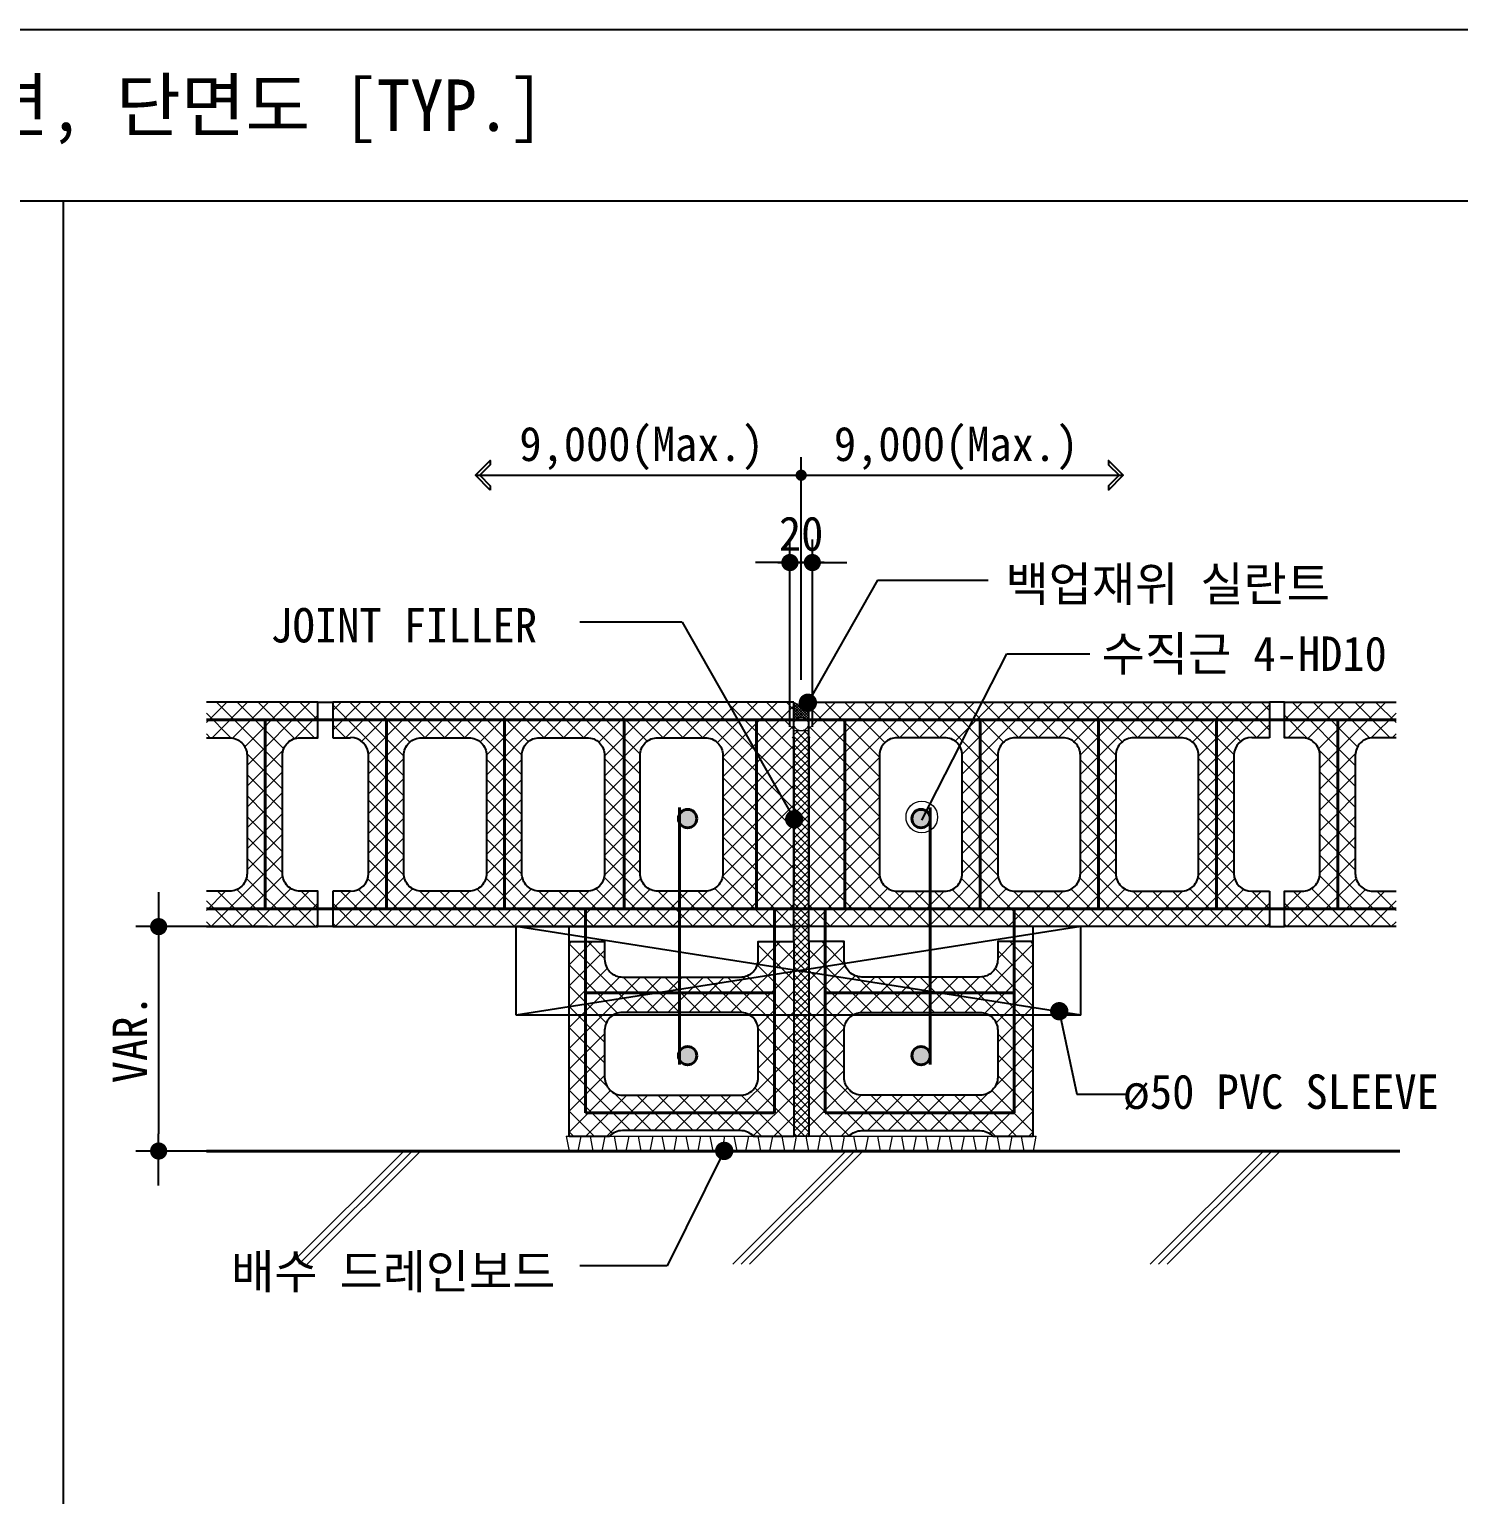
# Model space of a CAD drawing. Header units: millimetres. Extents: x 209 to 75467, y 6568 to 12199.
# Drawn here: x 26471 to 27718, y 8244 to 9523 of the extents above; entities that cross this region are included whole.
import ezdxf

# ---------------------------------------------------------------- set-up
doc = ezdxf.new("R2010")
doc.units = ezdxf.units.MM
doc.header["$MEASUREMENT"] = 0
doc.layers.get('0').update_dxf_attribs({"linetype": 'CONTINUOUS'})
for name, color, linetype, lineweight in [('A-CONC-LIN1', 2, 'CONTINUOUS', 40), ('A-DIMS', 7, 'CONTINUOUS', 25), ('A-ELEV-LIN2', 7, 'CONTINUOUS', 25), ('A-MKXS-LEAD', 7, 'CONTINUOUS', 25), ('A-MKXS-TEXT1', 3, 'CONTINUOUS', 25), ('A-WAXM-BLOC', 3, 'CONTINUOUS', 25), ('A-XXXX-DRBD', 9, 'CONTINUOUS', 20), ('A-XXXX-HATC', 8, 'CONTINUOUS', 18), ('A-XXXX-TABL', 7, 'CONTINUOUS', 25), ('S-RBAR', 2, 'CONTINUOUS', 40)]:
    doc.layers.add(name, color=color, linetype=linetype, lineweight=lineweight)
doc.styles.add('HY울릉도L', font='H2GTRE.TTF')
doc.styles.add('돋움체', font='')
doc.styles.get('돋움체').set_extended_font_data('DotumChe')
doc.dimstyles.new('CDIM', dxfattribs={"dimtxt": 3, "dimasz": 1.5, "dimexe": 2, "dimexo": 1, "dimgap": 1, "dimtad": 1, "dimdec": 0, "dimrnd": 0.5, "dimzin": 0, "dimdsep": 32, "dimlunit": 6, "dimtxsty": 'HY울릉도L', "dimblk1": '_CIDOT', "dimblk2": '_CIDOT', "dimsah": 1, "dimcen": 5.5, "dimclrd": 2, "dimclre": 2, "dimclrt": 7, "dimadec": 0, "dimazin": 0, "dimtfac": 1, "dimtdec": 0, "dimtix": 1, "dimtmove": 2, "dimatfit": 1, "dimldrblk": '_CIDOT', "dimfxl": 1, "dimtolj": 1, "dimtzin": 0, "dimlwd": -1, "dimarcsym": 0})

# ---------------------------------------------------------------- blocks, each defined once
blk = doc.blocks.new('*X16')
at = {"color": 0}
for p, q in [((1021.84, 340.37), (1025.6, 344.12)), ((1021.84, 343.02), (1022.94, 344.12)), ((1031.32, 334.28), (1021.84, 343.76)), ((1023.51, 339.38), (1028.25, 344.12)), ((1031.32, 336.93), (1024.13, 344.12)), ((1025.66, 338.89), (1030.9, 344.12)), ((1026.58, 334.5), (1036.2, 344.12)), ((1026.58, 337.15), (1033.55, 344.12)), ((1032.11, 338.79), (1026.78, 344.12)), ((1034.17, 339.38), (1029.43, 344.12)), ((1036.82, 339.38), (1032.08, 344.12)), ((1034.12, 339.38), (1038.85, 344.12)), ((1039.47, 339.38), (1034.74, 344.12)), ((1036.77, 339.38), (1041.51, 344.12)), ((1047.11, 334.4), (1037.39, 344.12)), ((1039.42, 339.38), (1044.16, 344.12)), ((1047.11, 337.06), (1040.04, 344.12)), ((1041.52, 338.83), (1046.81, 344.12)), ((1042.37, 334.38), (1052.11, 344.12)), ((1042.37, 337.03), (1049.46, 344.12)), ((1047.97, 338.84), (1042.69, 344.12)), ((1050.08, 339.38), (1045.34, 344.12)), ((1052.73, 339.38), (1047.99, 344.12)), ((1050.03, 339.38), (1054.76, 344.12)), ((1055.38, 339.38), (1050.65, 344.12)), ((1052.68, 339.38), (1057.42, 344.12)), ((1062.9, 334.52), (1053.3, 344.12)), ((1055.33, 339.38), (1060.07, 344.12)), ((1062.9, 337.17), (1055.95, 344.12)), ((1057.37, 338.78), (1062.72, 344.12)), ((1058.16, 336.91), (1065.37, 344.12)), ((1058.16, 334.26), (1068.02, 344.12)), ((1063.83, 338.9), (1058.6, 344.12)), ((1065.99, 339.38), (1061.25, 344.12)), ((1068.64, 339.38), (1063.9, 344.12)), ((1065.94, 339.38), (1070.67, 344.12)), ((1071.29, 339.38), (1066.56, 344.12)), ((1068.59, 339.38), (1073.33, 344.12)), ((1083.42, 329.91), (1069.21, 344.12)), ((1071.24, 339.38), (1075.98, 344.12)), ((1083.42, 332.56), (1071.86, 344.12)), ((1073.23, 338.72), (1078.63, 344.12)), ((1073.95, 336.79), (1081.28, 344.12)), ((1073.95, 334.14), (1083.42, 343.61)), ((1083.42, 335.21), (1074.51, 344.12)), ((1083.42, 337.86), (1077.16, 344.12)), ((1083.42, 340.51), (1079.81, 344.12)), ((1083.42, 343.17), (1082.47, 344.12)), ((1023.56, 339.38), (1021.84, 341.11)), ((1073.95, 331.49), (1083.42, 340.96)), ((1073.95, 328.83), (1083.42, 338.31)), ((1026.58, 331.85), (1031.32, 336.58)), ((1031.32, 331.63), (1026.58, 336.37)), ((1047.11, 331.75), (1042.37, 336.49)), ((1042.37, 331.73), (1047.11, 336.46)), ((1062.9, 331.87), (1058.16, 336.61)), ((1058.16, 331.61), (1062.9, 336.34)), ((1083.42, 327.26), (1073.95, 336.73)), ((1073.95, 326.18), (1083.42, 335.66)), ((1026.58, 329.2), (1031.32, 333.93)), ((1031.32, 328.98), (1026.58, 333.72)), ((1047.11, 329.1), (1042.37, 333.84)), ((1042.37, 329.08), (1047.11, 333.81)), ((1062.9, 329.22), (1058.16, 333.96)), ((1058.16, 328.95), (1062.9, 333.69)), ((1083.42, 324.6), (1073.95, 334.08)), ((1073.95, 323.53), (1083.42, 333)), ((1026.58, 326.54), (1031.32, 331.28)), ((1031.32, 326.33), (1026.58, 331.07)), ((1047.11, 326.45), (1042.37, 331.19)), ((1042.37, 326.42), (1047.11, 331.16)), ((1062.9, 326.57), (1058.16, 331.31)), ((1058.16, 326.3), (1062.9, 331.04)), ((1083.42, 321.95), (1073.95, 331.43)), ((1073.92, 320.85), (1083.42, 330.35)), ((1026.58, 323.89), (1031.32, 328.63)), ((1031.32, 323.68), (1026.58, 328.41)), ((1047.11, 323.8), (1042.37, 328.53)), ((1042.37, 323.77), (1047.11, 328.51)), ((1062.9, 323.92), (1058.16, 328.65)), ((1058.16, 323.65), (1062.9, 328.39)), ((1069.84, 314.12), (1083.42, 327.7)), ((1083.42, 319.3), (1073.95, 328.77)), ((1026.58, 321.24), (1031.32, 325.98)), ((1031.33, 321.02), (1026.58, 325.76)), ((1047.11, 321.14), (1042.37, 325.88)), ((1042.37, 321.12), (1047.11, 325.86)), ((1058.15, 320.99), (1062.9, 325.74)), ((1062.9, 321.27), (1058.16, 326)), ((1083.42, 316.65), (1073.95, 326.12)), ((1022.11, 314.12), (1031.32, 323.33)), ((1038.02, 314.12), (1047.11, 323.21)), ((1051.48, 314.12), (1042.37, 323.23)), ((1067.39, 314.12), (1058.16, 323.35)), ((1072.49, 314.12), (1083.42, 325.05)), ((1083.3, 314.12), (1073.95, 323.47)), ((1035.57, 314.12), (1026.58, 323.11)), ((1053.93, 314.12), (1062.9, 323.09)), ((1075.15, 314.12), (1083.42, 322.4)), ((1024.76, 314.12), (1031.37, 320.73)), ((1032.92, 314.12), (1026.48, 320.56)), ((1040.67, 314.12), (1047.18, 320.63)), ((1048.83, 314.12), (1042.3, 320.65)), ((1056.58, 314.12), (1063, 320.54)), ((1064.74, 314.12), (1058.11, 320.75)), ((1080.65, 314.12), (1073.92, 320.85)), ((1077.8, 314.12), (1083.42, 319.75)), ((1021.84, 316.5), (1024.2, 318.86)), ((1027.61, 314.12), (1022.88, 318.86)), ((1030.27, 314.12), (1025.28, 319.11)), ((1027.42, 314.12), (1032.48, 319.19)), ((1030.07, 314.12), (1034.8, 318.86)), ((1032.72, 314.12), (1037.46, 318.86)), ((1038.22, 314.12), (1033.47, 318.87)), ((1035.37, 314.12), (1040.11, 318.86)), ((1040.87, 314.12), (1036.13, 318.86)), ((1043.52, 314.12), (1038.79, 318.86)), ((1046.17, 314.12), (1041.14, 319.15)), ((1043.33, 314.12), (1048.35, 319.14)), ((1045.98, 314.12), (1050.71, 318.86)), ((1048.63, 314.12), (1053.37, 318.86)), ((1054.13, 314.12), (1049.39, 318.86)), ((1051.28, 314.12), (1056.03, 318.87)), ((1056.78, 314.12), (1052.04, 318.86)), ((1059.43, 314.12), (1054.7, 318.86)), ((1062.08, 314.12), (1057.01, 319.2)), ((1059.24, 314.12), (1064.22, 319.1)), ((1061.89, 314.12), (1066.62, 318.86)), ((1064.54, 314.12), (1069.28, 318.86)), ((1070.04, 314.12), (1065.3, 318.86)), ((1067.19, 314.12), (1071.96, 318.89)), ((1072.69, 314.12), (1067.95, 318.86)), ((1075.34, 314.12), (1070.61, 318.86)), ((1077.99, 314.12), (1072.87, 319.24)), ((1024.96, 314.12), (1021.84, 317.24)), ((1080.45, 314.12), (1083.42, 317.09)), ((1022.31, 314.12), (1021.84, 314.59)), ((1083.1, 314.12), (1083.42, 314.44))]:
    blk.add_line(p, q, dxfattribs=at)
blk = doc.blocks.new('*X15')
at = {"color": 0}
for p, q in [((1083.339, 345.12), (1084.186, 345.966)), ((1083.339, 345.65), (1083.655, 345.966)), ((1083.339, 344.589), (1084.339, 345.589)), ((1083.339, 344.059), (1084.339, 345.059)), ((1083.339, 343.529), (1084.339, 344.529)), ((1083.339, 342.998), (1084.339, 343.998)), ((1083.339, 342.468), (1084.339, 343.468)), ((1083.339, 341.938), (1084.339, 342.938)), ((1083.339, 341.407), (1084.339, 342.407)), ((1083.339, 340.877), (1084.339, 341.877)), ((1083.339, 340.347), (1084.339, 341.347)), ((1083.339, 339.816), (1084.339, 340.816)), ((1083.339, 339.286), (1084.339, 340.286)), ((1083.339, 338.756), (1084.339, 339.756)), ((1083.339, 338.225), (1084.339, 339.225)), ((1083.339, 337.695), (1084.339, 338.695)), ((1083.339, 337.165), (1084.339, 338.165)), ((1083.339, 336.634), (1084.339, 337.634)), ((1083.339, 336.104), (1084.339, 337.104)), ((1083.339, 335.574), (1084.339, 336.574)), ((1083.339, 335.043), (1084.339, 336.043)), ((1083.339, 334.513), (1084.339, 335.513)), ((1083.339, 333.983), (1084.339, 334.983)), ((1083.339, 333.452), (1084.339, 334.452)), ((1083.339, 332.922), (1084.339, 333.922)), ((1083.339, 332.392), (1084.339, 333.392)), ((1083.339, 331.861), (1084.339, 332.861)), ((1083.339, 331.331), (1084.339, 332.331)), ((1083.339, 330.801), (1084.339, 331.801)), ((1083.339, 330.27), (1084.339, 331.27)), ((1083.339, 329.74), (1084.339, 330.74)), ((1083.339, 329.21), (1084.339, 330.21)), ((1083.339, 328.679), (1084.339, 329.679)), ((1083.339, 328.149), (1084.339, 329.149)), ((1083.339, 327.619), (1084.339, 328.619)), ((1083.339, 327.088), (1084.339, 328.088)), ((1083.339, 326.558), (1084.339, 327.558)), ((1083.339, 326.028), (1084.339, 327.028)), ((1083.339, 325.498), (1084.339, 326.498)), ((1083.339, 324.967), (1084.339, 325.967)), ((1083.339, 324.437), (1084.339, 325.437)), ((1083.339, 323.907), (1084.339, 324.907)), ((1083.339, 323.376), (1084.339, 324.376)), ((1083.339, 322.846), (1084.339, 323.846)), ((1083.339, 322.316), (1084.339, 323.316)), ((1083.339, 321.785), (1084.339, 322.785)), ((1083.339, 321.255), (1084.339, 322.255)), ((1083.339, 320.725), (1084.339, 321.725)), ((1083.339, 320.194), (1084.339, 321.194)), ((1083.339, 319.664), (1084.339, 320.664)), ((1083.339, 319.134), (1084.339, 320.134)), ((1083.594, 318.858), (1084.339, 319.603)), ((1084.124, 318.858), (1084.339, 319.073))]:
    blk.add_line(p, q, dxfattribs=at)
blk = doc.blocks.new('*X12')
at = {"color": 0}
for p, q in [((876.151, -49.805), (876.171, -49.785)), ((876.151, -49.982), (876.29, -49.843)), ((876.151, -50.689), (876.987, -49.853)), ((876.151, -50.866), (877.151, -49.866)), ((876.151, -50.159), (876.424, -49.886)), ((877.151, -50.897), (876.151, -49.897)), ((876.151, -50.512), (876.755, -49.908)), ((876.151, -50.335), (876.575, -49.911)), ((877.151, -50.72), (876.264, -49.833)), ((877.151, -50.543), (876.514, -49.906)), ((877.151, -50.367), (876.696, -49.912)), ((877.151, -50.19), (876.853, -49.892)), ((877.151, -50.013), (876.99, -49.852)), ((877.151, -49.836), (877.111, -49.796)), ((876.151, -51.043), (877.151, -50.043)), ((876.998, -50.92), (876.151, -50.074)), ((876.703, -50.803), (876.151, -50.25)), ((876.535, -50.811), (876.151, -50.427)), ((876.405, -50.857), (876.151, -50.604)), ((876.297, -50.926), (876.151, -50.781)), ((876.564, -50.807), (877.151, -50.219)), ((876.741, -50.806), (877.151, -50.396)), ((876.878, -50.846), (877.151, -50.573)), ((876.988, -50.913), (877.151, -50.75)), ((877.075, -51.003), (877.151, -50.926)), ((876.218, -51.024), (876.151, -50.958)), ((876.167, -51.15), (876.151, -51.134)), ((876.151, -51.219), (876.154, -51.217)), ((877.151, -51.074), (877.032, -50.954)), ((877.129, -51.126), (877.151, -51.103))]:
    blk.add_line(p, q, dxfattribs=at)
blk = doc.blocks.new('_CIDOT')
at = {"color": 0, "linetype": 'ByBlock'}
blk.add_line((2, 0), (-1, 0), dxfattribs=at)
at = {"color": 0, "linetype": 'ByBlock', "const_width": 0.5}
blk.add_lwpolyline([(-0.25, 0, 1), (0.25, 0, 1)], format="xyb", close=True, dxfattribs=at)
blk = doc.blocks.new('*D433')
at = {"layer": 'A-DIMS', "lineweight": -2, "transparency": 16777216}
for p, q in [((27134.4, 8914), (27134.4, 9077.2)), ((27154, 8914), (27154, 9077.2))]:
    blk.add_line(p, q, dxfattribs=at)
at = {"layer": 'A-DIMS', "transparency": 16777216}
for p, q in [((27119.4, 9057.2), (27104.4, 9057.2)), ((27134.4, 9057.2), (27154, 9057.2)), ((27169, 9057.2), (27184, 9057.2))]:
    blk.add_line(p, q, dxfattribs=at)
at = {"layer": 'A-DIMS', "transparency": 16777216, "xscale": 15, "yscale": 15, "zscale": 15}
blk.add_blockref('_CIDOT', (27134.4, 9057.2), dxfattribs=at)
at = {"layer": 'A-DIMS', "transparency": 16777216, "xscale": 15, "yscale": 15, "zscale": 15, "rotation": 180}
blk.add_blockref('_CIDOT', (27154, 9057.2), dxfattribs=at)
at = {"layer": 'A-DIMS', "color": 3, "transparency": 16777216, "insert": (27144.2, 9082.2), "char_height": 30, "attachment_point": 5, "style": '돋움체'}
blk.add_mtext('\\A1;20', dxfattribs=at)
blk = doc.blocks.new('*D435')
at = {"layer": 'A-DIMS', "lineweight": -2, "transparency": 16777216}
for p, q in [((26678.8, 8739.5), (26563.7, 8739.5)), ((26679.5, 8543.7), (26563.7, 8543.7))]:
    blk.add_line(p, q, dxfattribs=at)
at = {"layer": 'A-DIMS', "transparency": 16777216}
blk.add_line((26583.7, 8724.5), (26583.7, 8558.7), dxfattribs=at)
at = {"layer": 'A-DIMS', "transparency": 16777216, "xscale": 15, "yscale": 15, "zscale": 15}
for p, rotation in [((26583.7, 8739.5), 90), ((26583.7, 8543.7), 270)]:
    blk.add_blockref('_CIDOT', p, dxfattribs=dict(at, rotation=rotation))
at = {"layer": 'A-DIMS', "color": 3, "transparency": 16777216, "insert": (26558.7, 8641.6), "char_height": 30, "attachment_point": 5, "rotation": 90, "style": '돋움체'}
blk.add_mtext('\\A1;VAR.', dxfattribs=at)

msp = doc.modelspace()

# ---------------------------------------------------------------- hatches: boundary and pattern name
at = {"layer": 'S-RBAR', "ltscale": 0.01}
h = msp.add_hatch(color=256, dxfattribs=at)
edge = h.paths.add_edge_path()
edge.add_arc((27045.2, 8833.8), 8, 0, 360)
h = msp.add_hatch(color=256, dxfattribs=at)
edge = h.paths.add_edge_path()
edge.add_arc((27248.8, 8833.8), 8, 0, 360)
h = msp.add_hatch(color=256, dxfattribs=at)
edge = h.paths.add_edge_path()
edge.add_arc((27045.2, 8626.9), 8, 0, 360)
h = msp.add_hatch(color=256, dxfattribs=at)
edge = h.paths.add_edge_path()
edge.add_arc((27248.8, 8626.9), 8, 0, 360)

# ---------------------------------------------------------------- linework, layer by layer
at = {"layer": 'A-CONC-LIN1'}
msp.add_line((26625.3, 8543.7), (27666.5, 8543.7), dxfattribs=at)
at = {"layer": 'A-DIMS'}
for p, q in [((27144.2, 8954.9), (27144.2, 9149.2)), ((26860.1, 9133.4), (27425.3, 9133.4))]:
    msp.add_line(p, q, dxfattribs=at)
for points in [[(26872.9, 9120.5), (26860.1, 9133.4), (26872.9, 9146.2), (26872.9, 9142.5), (26863.8, 9133.4), (26872.9, 9124.2)], [(27412.5, 9120.5), (27425.3, 9133.4), (27412.5, 9146.2), (27412.5, 9142.5), (27421.6, 9133.4), (27412.5, 9124.2)]]:
    msp.add_lwpolyline(points, close=True, dxfattribs=at)
at = {"layer": 'A-DIMS', "const_width": 4.9}
msp.add_lwpolyline([(27141.8, 9133.4, 1), (27146.7, 9133.4, 1)], format="xyb", close=True, dxfattribs=at)
at = {"layer": 'A-ELEV-LIN2'}
for p, q in [((26895.5, 8662.2), (26895.5, 8739.5)), ((27388.1, 8662.2), (26895.5, 8739.5)), ((27388.1, 8739.5), (26895.5, 8662.2)), ((27388.1, 8662.2), (27388.1, 8739.5)), ((27388.1, 8662.2), (26895.5, 8662.2))]:
    msp.add_line(p, q, dxfattribs=at)
at = {"layer": 'A-MKXS-LEAD'}
for p, q in [((27210.7, 9041.8), (27150.1, 8934.9)), ((27210.7, 9041.8), (27307.4, 9041.8)), ((27040.5, 9005.3), (26951.1, 9005.3)), ((27040.5, 9005.3), (27138.2, 8833.2)), ((27249.4, 8832.4), (27323.8, 8977.7)), ((27323.8, 8977.7), (27396, 8977.7)), ((27369.4, 8665.7), (27384.7, 8593.4)), ((27384.7, 8593.4), (27430, 8593.4)), ((27077.1, 8543.8), (27027.3, 8443.4)), ((27027.3, 8443.4), (26951.1, 8443.4))]:
    msp.add_line(p, q, dxfattribs=at)
at = {"layer": 'A-MKXS-LEAD', "const_width": 8}
for points in [[(27146.1, 8934.9, 1), (27154.1, 8934.9, 1)], [(27134.2, 8833.2, 1), (27142.2, 8833.2, 1)], [(27365.4, 8665.7, 1), (27373.4, 8665.7, 1)], [(27073.1, 8543.8, 1), (27081.1, 8543.8, 1)]]:
    msp.add_lwpolyline(points, format="xyb", close=True, dxfattribs=at)
at = {"layer": 'A-WAXM-BLOC'}
for p, q in [((26722.7, 8935.4), (26735.7, 8935.4)), ((26735.7, 8935.4), (26735.7, 8904.4)), ((27137.7, 8935.4), (26735.7, 8935.4)), ((27137.7, 8904.4), (27137.7, 8935.4)), ((27150.8, 8904.4), (27150.8, 8935.4)), ((27150.8, 8935.4), (27552.8, 8935.4)), ((27552.8, 8935.4), (27552.8, 8904.4)), ((27565.8, 8935.4), (27552.8, 8935.4)), ((26735.7, 8904.4), (26751.2, 8904.4)), ((27137.7, 8770.4), (27137.7, 8904.4)), ((27137.7, 8904.4), (27137.7, 8770.4)), ((27150.8, 8770.4), (27150.8, 8904.4)), ((27150.8, 8904.4), (27150.8, 8770.4)), ((27552.8, 8904.4), (27537.3, 8904.4)), ((26766.6, 8889), (26766.6, 8785.9)), ((27521.8, 8889), (27521.8, 8785.9)), ((26751.2, 8770.4), (26735.7, 8770.4)), ((26735.7, 8770.4), (26735.7, 8739.5)), ((27137.7, 8739.5), (27137.7, 8770.4)), ((27150.8, 8739.5), (27150.8, 8770.4)), ((27537.3, 8770.4), (27552.8, 8770.4)), ((27552.8, 8770.4), (27552.8, 8739.5)), ((26735.7, 8739.5), (26722.7, 8739.5)), ((26735.7, 8739.5), (27137.7, 8739.5)), ((27388.1, 8739.5), (26895.5, 8739.5)), ((26941.9, 8726.5), (26941.9, 8739.5)), ((27137.7, 8726.5), (27137.7, 8739.5)), ((27552.8, 8739.5), (27150.8, 8739.5)), ((27150.8, 8726.5), (27150.8, 8739.5)), ((27346.6, 8726.5), (27346.6, 8739.5)), ((27552.8, 8739.5), (27565.8, 8739.5))]:
    msp.add_line(p, q, dxfattribs=at)
for points in [[(26625.3, 8739.5), (26722.7, 8739.5), (26722.7, 8770.4), (26707.2, 8770.4, -0.414214), (26691.7, 8785.9), (26691.7, 8889, -0.414214), (26707.2, 8904.4), (26722.7, 8904.4), (26722.7, 8935.4)], [(27663.2, 8739.5), (27565.8, 8739.5), (27565.8, 8770.4), (27581.3, 8770.4, 0.414214), (27596.7, 8785.9), (27596.7, 8889, 0.414214), (27581.3, 8904.4), (27565.8, 8904.4), (27565.8, 8935.4)], [(26625.3, 8904.4), (26645.4, 8904.4, -0.414214), (26660.8, 8889), (26660.8, 8785.9, -0.414214), (26645.4, 8770.4), (26625.3, 8770.4, -0.414214)], [(27663.2, 8904.4), (27643.1, 8904.4, 0.414214), (27627.7, 8889), (27627.7, 8785.9, 0.414214), (27643.1, 8770.4), (27663.2, 8770.4, 0.414214)], [(26941.9, 8556.7), (26941.9, 8726.5), (26972.8, 8726.5), (26972.8, 8711, 0.414214), (26988.3, 8695.5), (27091.3, 8695.5, 0.414214), (27106.8, 8711), (27106.8, 8726.5), (27137.7, 8726.5)], [(27346.6, 8556.7), (27346.6, 8726.5), (27315.7, 8726.5), (27315.7, 8711, -0.414214), (27300.2, 8695.5), (27197.2, 8695.5, -0.414214), (27181.7, 8711), (27181.7, 8726.5), (27150.8, 8726.5)], [(27102.5, 8556.7, 0.205533), (27091.3, 8561.5), (26988.3, 8561.5, 0.205533), (26977, 8556.7)], [(27185.9, 8556.7, -0.205533), (27197.2, 8561.5), (27300.2, 8561.5, -0.205533), (27311.4, 8556.7)]]:
    msp.add_lwpolyline(points, format="xyb", dxfattribs=at)
for points in [[(26722.7, 8935.4), (26625.3, 8935.4)], [(27137.7, 8904.4), (27137.7, 8935.4)], [(27150.8, 8904.4), (27150.8, 8935.4)], [(27150.8, 8904.4), (27150.8, 8935.4)], [(27565.8, 8935.4), (27663.2, 8935.4)], [(27137.7, 8726.5), (27137.7, 8556.7)], [(27150.8, 8726.5), (27150.8, 8556.7)], [(26941.9, 8556.7), (26977, 8556.7)], [(27102.5, 8556.7), (27137.7, 8556.7)], [(27150.8, 8556.7), (27186.1, 8556.9)], [(27311.4, 8556.7), (27346.6, 8556.7)]]:
    msp.add_lwpolyline(points, dxfattribs=at)
for points in [[(26813, 8770.4, -0.414214), (26797.6, 8785.9), (26797.6, 8889, -0.414214), (26813, 8904.4), (26854.3, 8904.4, -0.414214), (26869.7, 8889), (26869.7, 8785.9, -0.414214), (26854.3, 8770.4)], [(26916.1, 8770.4, -0.414214), (26900.6, 8785.9), (26900.6, 8889, -0.414214), (26916.1, 8904.4), (26957.3, 8904.4, -0.414214), (26972.8, 8889), (26972.8, 8785.9, -0.414214), (26957.3, 8770.4)], [(27019.2, 8770.4, -0.414214), (27003.7, 8785.9), (27003.7, 8889, -0.414214), (27019.2, 8904.4), (27060.4, 8904.4, -0.414214), (27075.9, 8889), (27075.9, 8785.9, -0.414214), (27060.4, 8770.4)], [(27269.3, 8770.4, 0.414214), (27284.8, 8785.9), (27284.8, 8889, 0.414214), (27269.3, 8904.4), (27228.1, 8904.4, 0.414214), (27212.6, 8889), (27212.6, 8785.9, 0.414214), (27228.1, 8770.4)], [(27372.4, 8770.4, 0.414214), (27387.8, 8785.9), (27387.8, 8889, 0.414214), (27372.4, 8904.4), (27331.1, 8904.4, 0.414214), (27315.7, 8889), (27315.7, 8785.9, 0.414214), (27331.1, 8770.4)], [(27475.5, 8770.4, 0.414214), (27490.9, 8785.9), (27490.9, 8889, 0.414214), (27475.5, 8904.4), (27434.2, 8904.4, 0.414214), (27418.8, 8889), (27418.8, 8785.9, 0.414214), (27434.2, 8770.4)], [(26972.8, 8607.9, 0.414214), (26988.3, 8592.5), (27091.3, 8592.5, 0.414214), (27106.8, 8607.9), (27106.8, 8649.2, 0.414214), (27091.3, 8664.6), (26988.3, 8664.6, 0.414214), (26972.8, 8649.2)], [(27315.7, 8607.9, -0.414214), (27300.2, 8592.5), (27197.2, 8592.5, -0.414214), (27181.7, 8607.9), (27181.7, 8649.2, -0.414214), (27197.2, 8664.6), (27300.2, 8664.6, -0.414214), (27315.7, 8649.2)]]:
    msp.add_lwpolyline(points, format="xyb", close=True, dxfattribs=at)
for centre, start, end in [((26751.2, 8889), 0, 90), ((27537.3, 8889), 90, 180), ((26751.2, 8785.9), 270, 0), ((27537.3, 8785.9), 180, 270)]:
    msp.add_arc(centre, 15.5, start, end, dxfattribs=at)
at = {"layer": 'A-XXXX-DRBD'}
msp.add_line((26939.3, 8556.7), (27349.2, 8556.7), dxfattribs=at)
msp.add_lwpolyline([(26939.3, 8556.7), (26941.7, 8543.7), (26949.8, 8543.7), (26952.3, 8556.7), (26960.2, 8556.7), (26962.6, 8543.7), (26970.7, 8543.7), (26973.2, 8556.7), (26981, 8556.7), (26983.5, 8543.7), (26991.6, 8543.7), (26994.1, 8556.7), (27001.9, 8556.7), (27004.4, 8543.7), (27012.5, 8543.7), (27015, 8556.7), (27022.8, 8556.7), (27025.3, 8543.7), (27033.4, 8543.7), (27035.9, 8556.7), (27043.7, 8556.7), (27046.2, 8543.7), (27054.3, 8543.7), (27056.8, 8556.7), (27064.6, 8556.7), (27067.1, 8543.7), (27075.2, 8543.7), (27077.7, 8556.7), (27085.5, 8556.7), (27088, 8543.7), (27096.1, 8543.7), (27098.5, 8556.7), (27106.4, 8556.7), (27108.8, 8543.7), (27117, 8543.7), (27119.4, 8556.7), (27127.3, 8556.7), (27129.7, 8543.7), (27137.9, 8543.7), (27140.3, 8556.7), (27148.2, 8556.7), (27150.6, 8543.7), (27158.7, 8543.7), (27161.2, 8556.7), (27169, 8556.7), (27171.5, 8543.7), (27179.6, 8543.7), (27182.1, 8556.7), (27189.9, 8556.7), (27192.4, 8543.7), (27200.5, 8543.7), (27203, 8556.7), (27210.8, 8556.7), (27213.3, 8543.7), (27221.4, 8543.7), (27223.9, 8556.7), (27231.7, 8556.7), (27234.2, 8543.7), (27242.3, 8543.7), (27244.8, 8556.7), (27252.6, 8556.7), (27255.1, 8543.7), (27263.2, 8543.7), (27265.7, 8556.7), (27273.5, 8556.7), (27276, 8543.7), (27284.1, 8543.7), (27286.6, 8556.7), (27294.4, 8556.7), (27296.9, 8543.7), (27305, 8543.7), (27307.4, 8556.7), (27315.3, 8556.7), (27317.7, 8543.7), (27325.9, 8543.7), (27328.3, 8556.7), (27336.2, 8556.7), (27338.6, 8543.7), (27346.8, 8543.7), (27349.2, 8556.7)], dxfattribs=at)
at = {"layer": 'A-XXXX-HATC', "ltscale": 2}
for p, q in [((26625.3, 8917.6), (26643.1, 8935.4)), ((26646.8, 8904.4), (26625.3, 8925.9)), ((26630.4, 8904.4), (26661.3, 8935.4)), ((26691.7, 8877.7), (26634.1, 8935.4)), ((26648.3, 8904.2), (26679.5, 8935.4)), ((26692.9, 8894.8), (26652.3, 8935.4)), ((26658.9, 8896.5), (26697.7, 8935.4)), ((26660.8, 8880.2), (26715.9, 8935.4)), ((26702.2, 8903.6), (26670.5, 8935.4)), ((26719.7, 8904.4), (26688.7, 8935.4)), ((26722.7, 8919.6), (26707, 8935.4)), ((27565.8, 8919.6), (27581.5, 8935.4)), ((27568.8, 8904.4), (27599.8, 8935.4)), ((27627.7, 8880.2), (27572.5, 8935.4)), ((27586.2, 8903.6), (27618, 8935.4)), ((27629.6, 8896.5), (27590.8, 8935.4)), ((27595.6, 8894.8), (27636.2, 8935.4)), ((27596.7, 8877.7), (27654.4, 8935.4)), ((27640.2, 8904.2), (27609, 8935.4)), ((27658.1, 8904.4), (27627.2, 8935.4)), ((27641.6, 8904.4), (27663.2, 8925.9)), ((27663.2, 8917.6), (27645.4, 8935.4)), ((26702.5, 8903.7), (26722.7, 8923.9)), ((27586, 8903.7), (27565.8, 8923.9)), ((26628.5, 8904.4), (26625.3, 8907.7)), ((26721.5, 8904.4), (26722.7, 8905.6)), ((27136.5, 8904.4), (27137.7, 8905.6)), ((27152, 8904.4), (27150.8, 8905.6)), ((27567, 8904.4), (27565.8, 8905.6)), ((27659.9, 8904.4), (27663.2, 8907.7)), ((26660.8, 8862), (26692.5, 8893.7)), ((26691.7, 8859.5), (26660.8, 8890.4)), ((27627.7, 8862), (27596, 8893.7)), ((27596.7, 8859.5), (27627.7, 8890.4)), ((26660.8, 8843.8), (26691.7, 8874.7)), ((27627.7, 8843.8), (27596.7, 8874.7)), ((26691.7, 8841.2), (26660.8, 8872.2)), ((27596.7, 8841.2), (27627.7, 8872.2)), ((26677.3, 8837.4), (26660.8, 8853.9)), ((26672.7, 8837.4), (26691.7, 8856.5)), ((27615.8, 8837.4), (27596.7, 8856.5)), ((27611.2, 8837.4), (27627.7, 8853.9)), ((26660.8, 8807.4), (26690.9, 8837.4)), ((26660.8, 8825.6), (26672.7, 8837.4)), ((26691.7, 8823), (26677.3, 8837.4)), ((26690.9, 8837.4), (26691.7, 8838.3)), ((27597.6, 8837.4), (27596.7, 8838.3)), ((27596.7, 8823), (27611.2, 8837.4)), ((27627.7, 8807.4), (27597.6, 8837.4)), ((27627.7, 8825.6), (27615.8, 8837.4)), ((26691.7, 8804.8), (26660.8, 8835.7)), ((27596.7, 8804.8), (27627.7, 8835.7)), ((26660.8, 8789.1), (26691.7, 8820.1)), ((26691.7, 8786.6), (26660.8, 8817.5)), ((27627.7, 8789.1), (27596.7, 8820.1)), ((27596.7, 8786.6), (27627.7, 8817.5)), ((26629.4, 8739.5), (26691.7, 8801.8)), ((26720.6, 8739.5), (26660.8, 8799.3)), ((27567.9, 8739.5), (27627.7, 8799.3)), ((27659.1, 8739.5), (27596.7, 8801.8)), ((26647.6, 8739.5), (26691.9, 8783.8)), ((26702.4, 8739.5), (26660.2, 8781.6)), ((26665.9, 8739.5), (26699.1, 8772.7)), ((27586.1, 8739.5), (27628.3, 8781.6)), ((27622.6, 8739.5), (27589.4, 8772.7)), ((27640.8, 8739.5), (27596.6, 8783.8)), ((26625.3, 8753.6), (26642.1, 8770.4)), ((26647.7, 8739.5), (26625.3, 8761.9)), ((26665.9, 8739.5), (26635, 8770.4)), ((26684.1, 8739.5), (26651.8, 8771.8)), ((26684.1, 8739.5), (26715, 8770.4)), ((26702.3, 8739.5), (26722.7, 8759.9)), ((26722.7, 8755.6), (26707.9, 8770.4)), ((27565.8, 8755.6), (27580.6, 8770.4)), ((27586.2, 8739.5), (27565.8, 8759.9)), ((27604.4, 8739.5), (27573.5, 8770.4)), ((27604.3, 8739.5), (27636.7, 8771.8)), ((27622.6, 8739.5), (27653.5, 8770.4)), ((27640.8, 8739.5), (27663.2, 8761.9)), ((27663.2, 8753.6), (27646.4, 8770.4)), ((26629.5, 8739.5), (26625.3, 8743.7)), ((26720.5, 8739.5), (26722.7, 8741.7)), ((27135.6, 8739.5), (27137.7, 8741.7)), ((27152.9, 8739.5), (27150.8, 8741.7)), ((27568, 8739.5), (27565.8, 8741.7)), ((27659, 8739.5), (27663.2, 8743.7)), ((26941.9, 8706.1), (26962.2, 8726.5)), ((26941.9, 8724.3), (26944, 8726.5)), ((26941.9, 8724.4), (27001.6, 8664.6)), ((26958, 8726.5), (26972.8, 8711.7)), ((27106.1, 8706.3), (27126.2, 8726.5)), ((27106.8, 8725.2), (27108, 8726.5)), ((27106.8, 8723.4), (27137.7, 8692.5)), ((27122, 8726.5), (27137.7, 8710.7)), ((27166.5, 8726.5), (27150.8, 8710.7)), ((27181.7, 8723.4), (27150.8, 8692.5)), ((27182.4, 8706.3), (27162.3, 8726.5)), ((27181.7, 8725.2), (27180.5, 8726.5)), ((27346.6, 8724.4), (27286.9, 8664.6)), ((27330.5, 8726.5), (27315.7, 8711.7)), ((27346.6, 8706.1), (27326.2, 8726.5)), ((27346.6, 8724.3), (27344.5, 8726.5)), ((26941.9, 8687.9), (26972.8, 8718.8)), ((27082.6, 8664.6), (27137.7, 8719.7)), ((27205.9, 8664.6), (27150.8, 8719.7)), ((27346.6, 8687.9), (27315.7, 8718.8)), ((26941.9, 8706.1), (26984, 8664)), ((26941.9, 8669.7), (26975.1, 8702.9)), ((26941.9, 8651.4), (26986.1, 8695.7)), ((26941.9, 8633.2), (27004.2, 8695.5)), ((26988.9, 8695.5), (27019.9, 8664.6)), ((26991.5, 8664.6), (27022.4, 8695.5)), ((27007.1, 8695.5), (27038.1, 8664.6)), ((27025.4, 8695.5), (27039.8, 8681.1)), ((27039.8, 8676.5), (27058.9, 8695.5)), ((27039.8, 8694.7), (27040.6, 8695.5)), ((27043.6, 8695.5), (27074.5, 8664.6)), ((27046.2, 8664.6), (27077.1, 8695.5)), ((27061.8, 8695.5), (27092.8, 8664.5)), ((27064.4, 8664.6), (27096, 8696.3)), ((27080, 8695.5), (27137.7, 8637.9)), ((27097.1, 8696.7), (27137.7, 8656.1)), ((27098.9, 8662.7), (27137.7, 8701.5)), ((27106, 8706), (27137.7, 8674.3)), ((27182.5, 8706), (27150.8, 8674.3)), ((27189.6, 8662.7), (27150.8, 8701.5)), ((27191.4, 8696.7), (27150.8, 8656.1)), ((27208.4, 8695.5), (27150.8, 8637.9)), ((27224.1, 8664.6), (27192.4, 8696.3)), ((27226.7, 8695.5), (27195.7, 8664.5)), ((27242.3, 8664.6), (27211.4, 8695.5)), ((27244.9, 8695.5), (27214, 8664.6)), ((27248.7, 8676.5), (27229.6, 8695.5)), ((27248.7, 8694.7), (27247.8, 8695.5)), ((27263.1, 8695.5), (27248.7, 8681.1)), ((27281.3, 8695.5), (27250.4, 8664.6)), ((27297, 8664.6), (27266.1, 8695.5)), ((27299.6, 8695.5), (27268.6, 8664.6)), ((27346.6, 8633.2), (27284.3, 8695.5)), ((27346.6, 8651.4), (27302.4, 8695.7)), ((27346.6, 8706.1), (27304.5, 8664)), ((27346.6, 8669.7), (27313.4, 8702.9)), ((26941.9, 8687.9), (26974.2, 8655.6)), ((27009.7, 8664.6), (27039.8, 8694.7)), ((27106.5, 8652.1), (27137.7, 8683.3)), ((27182, 8652.1), (27150.8, 8683.3)), ((27278.8, 8664.6), (27248.7, 8694.7)), ((27346.6, 8687.9), (27314.3, 8655.6)), ((26941.9, 8669.7), (26972.8, 8638.8)), ((27027.9, 8664.6), (27039.8, 8676.5)), ((27039.8, 8681.1), (27056.3, 8664.6)), ((27248.7, 8681.1), (27232.2, 8664.6)), ((27260.5, 8664.6), (27248.7, 8676.5)), ((27346.6, 8669.7), (27315.7, 8638.8)), ((27106.8, 8634.1), (27137.7, 8665.1)), ((27181.7, 8634.1), (27150.8, 8665.1)), ((26941.9, 8651.5), (26972.8, 8620.6)), ((26941.9, 8615), (26972.8, 8645.9)), ((27106.7, 8650.6), (27137.7, 8619.6)), ((27106.8, 8615.9), (27137.7, 8646.8)), ((27181.8, 8650.6), (27150.8, 8619.6)), ((27181.7, 8615.9), (27150.8, 8646.8)), ((27346.6, 8651.5), (27315.7, 8620.6)), ((27346.6, 8615), (27315.7, 8645.9)), ((26941.9, 8633.3), (26974.8, 8600.4)), ((27106.8, 8632.3), (27137.7, 8601.4)), ((27181.7, 8632.3), (27150.8, 8601.4)), ((27346.6, 8633.3), (27313.7, 8600.4)), ((26941.9, 8596.8), (26972.8, 8627.7)), ((27070.6, 8561.5), (27137.7, 8628.6)), ((27217.9, 8561.5), (27150.8, 8628.6)), ((27346.6, 8596.8), (27315.7, 8627.7)), ((26941.9, 8615), (26995.4, 8561.5)), ((26941.9, 8578.6), (26972.8, 8609.5)), ((27088.9, 8561.5), (27137.7, 8610.4)), ((27106.8, 8614.1), (27137.7, 8583.2)), ((27181.7, 8614.1), (27150.8, 8583.2)), ((27199.6, 8561.5), (27150.8, 8610.4)), ((27346.6, 8615), (27293.1, 8561.5)), ((27346.6, 8578.6), (27315.7, 8609.5)), ((26941.9, 8596.8), (26979.7, 8559)), ((26941.9, 8560.3), (26977.9, 8596.4)), ((26980.7, 8594.4), (27013.6, 8561.5)), ((27103.8, 8598.8), (27137.7, 8565)), ((27184.6, 8598.8), (27150.8, 8565)), ((27307.8, 8594.4), (27274.9, 8561.5)), ((27346.6, 8596.8), (27308.8, 8559)), ((27346.6, 8560.3), (27310.5, 8596.4)), ((26956.5, 8556.7), (26992.2, 8592.5)), ((26974.7, 8556.7), (27010.4, 8592.5)), ((26997.7, 8561.5), (27028.7, 8592.5)), ((27000.9, 8592.5), (27031.8, 8561.5)), ((27016, 8561.5), (27039.8, 8585.4)), ((27019.1, 8592.5), (27039.8, 8571.8)), ((27037.3, 8592.5), (27039.8, 8590)), ((27039.8, 8567.1), (27065.1, 8592.5)), ((27039.8, 8585.4), (27046.9, 8592.5)), ((27039.8, 8590), (27068.3, 8561.5)), ((27052.4, 8561.5), (27083.3, 8592.5)), ((27055.6, 8592.5), (27086.5, 8561.5)), ((27073.8, 8592.5), (27109.5, 8556.7)), ((27092, 8592.5), (27127.7, 8556.7)), ((27102.4, 8556.9), (27137.7, 8592.2)), ((27186.1, 8556.9), (27150.8, 8592.2)), ((27196.5, 8592.5), (27160.7, 8556.7)), ((27214.7, 8592.5), (27179, 8556.7)), ((27232.9, 8592.5), (27202, 8561.5)), ((27236.1, 8561.5), (27205.1, 8592.5)), ((27248.7, 8590), (27220.2, 8561.5)), ((27248.7, 8567.1), (27223.4, 8592.5)), ((27248.7, 8585.4), (27241.6, 8592.5)), ((27269.4, 8592.5), (27248.7, 8571.8)), ((27251.1, 8592.5), (27248.7, 8590)), ((27272.5, 8561.5), (27248.7, 8585.4)), ((27287.6, 8592.5), (27256.7, 8561.5)), ((27290.7, 8561.5), (27259.8, 8592.5)), ((27313.8, 8556.7), (27278, 8592.5)), ((27332, 8556.7), (27296.3, 8592.5)), ((26941.9, 8578.6), (26963.7, 8556.7)), ((27039.8, 8571.8), (27050, 8561.5)), ((27120.5, 8556.7), (27137.7, 8574)), ((27168, 8556.7), (27150.8, 8574)), ((27248.7, 8571.8), (27238.4, 8561.5)), ((27346.6, 8578.6), (27324.7, 8556.7)), ((26941.9, 8560.4), (26945.5, 8556.7)), ((27034.2, 8561.5), (27039.8, 8567.1)), ((27254.3, 8561.5), (27248.7, 8567.1)), ((27346.6, 8560.4), (27343, 8556.7)), ((26698.8, 8445), (26797.5, 8543.7)), ((26706.1, 8445), (26804.8, 8543.7)), ((26713.4, 8445), (26812.2, 8543.7)), ((27084.6, 8445), (27183.3, 8543.7)), ((27091.9, 8445), (27190.7, 8543.7)), ((27099.3, 8445), (27198, 8543.7)), ((27448.7, 8445), (27547.5, 8543.7)), ((27456.1, 8445), (27554.8, 8543.7)), ((27463.4, 8445), (27562.2, 8543.7))]:
    msp.add_line(p, q, dxfattribs=at)
msp.add_lwpolyline([(27137.7, 8916.3, 0.112225), (27138.2, 8914.2, 0.103159), (27139.6, 8912.4, 0.092486), (27141.7, 8911.1, 0.086134), (27144.2, 8910.7, 0.086134), (27146.8, 8911.1, 0.092486), (27148.9, 8912.4, 0.103159), (27150.3, 8914.2, 0.112225), (27150.8, 8916.3, 0.112225), (27150.3, 8918.5, 0.103159), (27148.9, 8920.3, 0.092486), (27146.8, 8921.5, 0.086134), (27144.2, 8922, 0.086134), (27141.7, 8921.5, 0.092486), (27139.6, 8920.3, 0.103159), (27138.2, 8918.5, 0.112225)], format="xyb", close=True, dxfattribs=at)
for points in [[(27137.7, 8556.7), (27137.7, 8910.7), (27150.8, 8910.7), (27150.8, 8556.7), (27137.7, 8556.7)], [(27137.7, 8910.7), (27150.8, 8910.7)]]:
    msp.add_lwpolyline(points, dxfattribs=at)
at = {"layer": 'A-XXXX-HATC'}
msp.add_circle((27249.5, 8835.1), 13.8, dxfattribs=at)
at = {"layer": 'A-XXXX-HATC', "ltscale": 2}
msp.add_arc((27144.2, 8945.9), 12.4, 238.3328, 301.6672, dxfattribs=at)
at = {"layer": 'A-XXXX-TABL'}
for p, q in [((25409, 9522.5), (32756.5, 9522.5)), ((32756.5, 9372.5), (25409, 9372.5)), ((26500.5, 9372.5), (26500.5, 6759.8))]:
    msp.add_line(p, q, dxfattribs=at)
at = {"layer": 'S-RBAR'}
for p, q in [((27663.2, 8919.9), (26625.3, 8919.9)), ((26676.5, 8755), (26676.5, 8919.9)), ((26782.4, 8755), (26782.4, 8919.9)), ((26885.4, 8755), (26885.4, 8919.9)), ((26989.8, 8755), (26989.8, 8919.9)), ((27105.3, 8755), (27105.3, 8919.9)), ((27182.2, 8755), (27182.2, 8919.9)), ((27300.5, 8755), (27300.5, 8919.9)), ((27403.6, 8755), (27403.6, 8919.9)), ((27506.6, 8755), (27506.6, 8919.9)), ((27612.4, 8755), (27612.4, 8919.9)), ((27038.1, 8619.1), (27038.1, 8843.4)), ((27256.9, 8843.4), (27256.9, 8619.1)), ((27663.2, 8755), (26625.3, 8755)), ((26956.2, 8576.9), (26956.2, 8755)), ((27121.1, 8576.9), (27121.1, 8755)), ((27165.1, 8576.9), (27165.1, 8755)), ((27330, 8576.9), (27330, 8755)), ((26956.2, 8681.6), (27121.1, 8681.6)), ((27165.1, 8681.6), (27330, 8681.6)), ((26956.2, 8576.9), (27121.1, 8576.9)), ((27165.1, 8576.9), (27330, 8576.9))]:
    msp.add_line(p, q, dxfattribs=at)
at = {"layer": 'S-RBAR', "ltscale": 0.01}
for centre in [(27045.2, 8833.8), (27045.2, 8833.8), (27248.8, 8833.8), (27248.8, 8833.8), (27045.2, 8626.9), (27045.2, 8626.9), (27248.8, 8626.9), (27248.8, 8626.9)]:
    msp.add_circle(centre, 8, dxfattribs=at)

# ---------------------------------------------------------------- block references
at = {"layer": 'A-XXXX-HATC', "ltscale": 2}
for name, p, xscale, yscale, zscale in [('*X16', (20065.1, 6688.9), 6.528000000005704, 6.528000000005704, 6.528000000005704), ('*X12', (15698.7, 9585.2), 13.05599999999686, 13.05599999999686, 13.05599999999686), ('*X16', (34223.3, 6688.9), -6.528000000005704, 6.528000000000247, 6.528), ('*X15', (12993.6, 4393.7), 13.05599999999686, 13.05599999999686, 13.05599999999686), ('*X15', (41294.8, 4393.7), -13.05599999999686, 13.05600000000049, 13.056)]:
    msp.add_blockref(name, p, dxfattribs=dict(at, xscale=xscale, yscale=yscale, zscale=zscale))

# ---------------------------------------------------------------- texts
at = {"layer": 'A-MKXS-TEXT1', "style": '돋움체'}
for s, height, p in [('보강 블록 치장쌓기 평면, 입면, 단면도 [TYP.]', 45, (25665.3, 9433.8)), ('9,000(Max.)', 30, (26898.4, 9145.8)), ('9,000(Max.)', 30, (27172.8, 9145.8)), ('백업재위 실란트', 30, (27322.6, 9023.5)), ('JOINT FILLER', 30, (26681.2, 8987.5)), ('수직근 4-HD10', 30, (27406.5, 8962.7)), ('ø50 PVC SLEEVE', 30, (27425, 8580.5)), ('배수 드레인보드', 30, (26646.9, 8423.5))]:
    msp.add_text(s, height=height, dxfattribs=at).set_placement(p)

# ---------------------------------------------------------------- dimensions: what is measured, and where the dimension line sits
at = {"layer": 'A-DIMS'}
dim = msp.add_linear_dim(base=(27154, 9057.2), p1=(27134.4, 8904), p2=(27154, 8904), dimstyle='CDIM', override={"dimscale": 10, "dimtxsty": '돋움체', "dimclrd": 256, "dimclre": 256, "dimclrt": 3}, dxfattribs=at)
dim.commit()
dim.dimension.update_dxf_attribs({"geometry": '*D433', "text_midpoint": (27144.2, 9082.2)})
dim = msp.add_linear_dim(base=(26583.7, 8543.7), p1=(26688.8, 8739.5), p2=(26689.5, 8543.7), angle=90, text='VAR.', dimstyle='CDIM', override={"dimscale": 10, "dimtxsty": '돋움체', "dimclrd": 256, "dimclre": 256, "dimclrt": 3}, dxfattribs=at)
dim.commit()
dim.dimension.update_dxf_attribs({"geometry": '*D435', "text_midpoint": (26558.7, 8641.6)})

doc.saveas('drawing.dxf')
